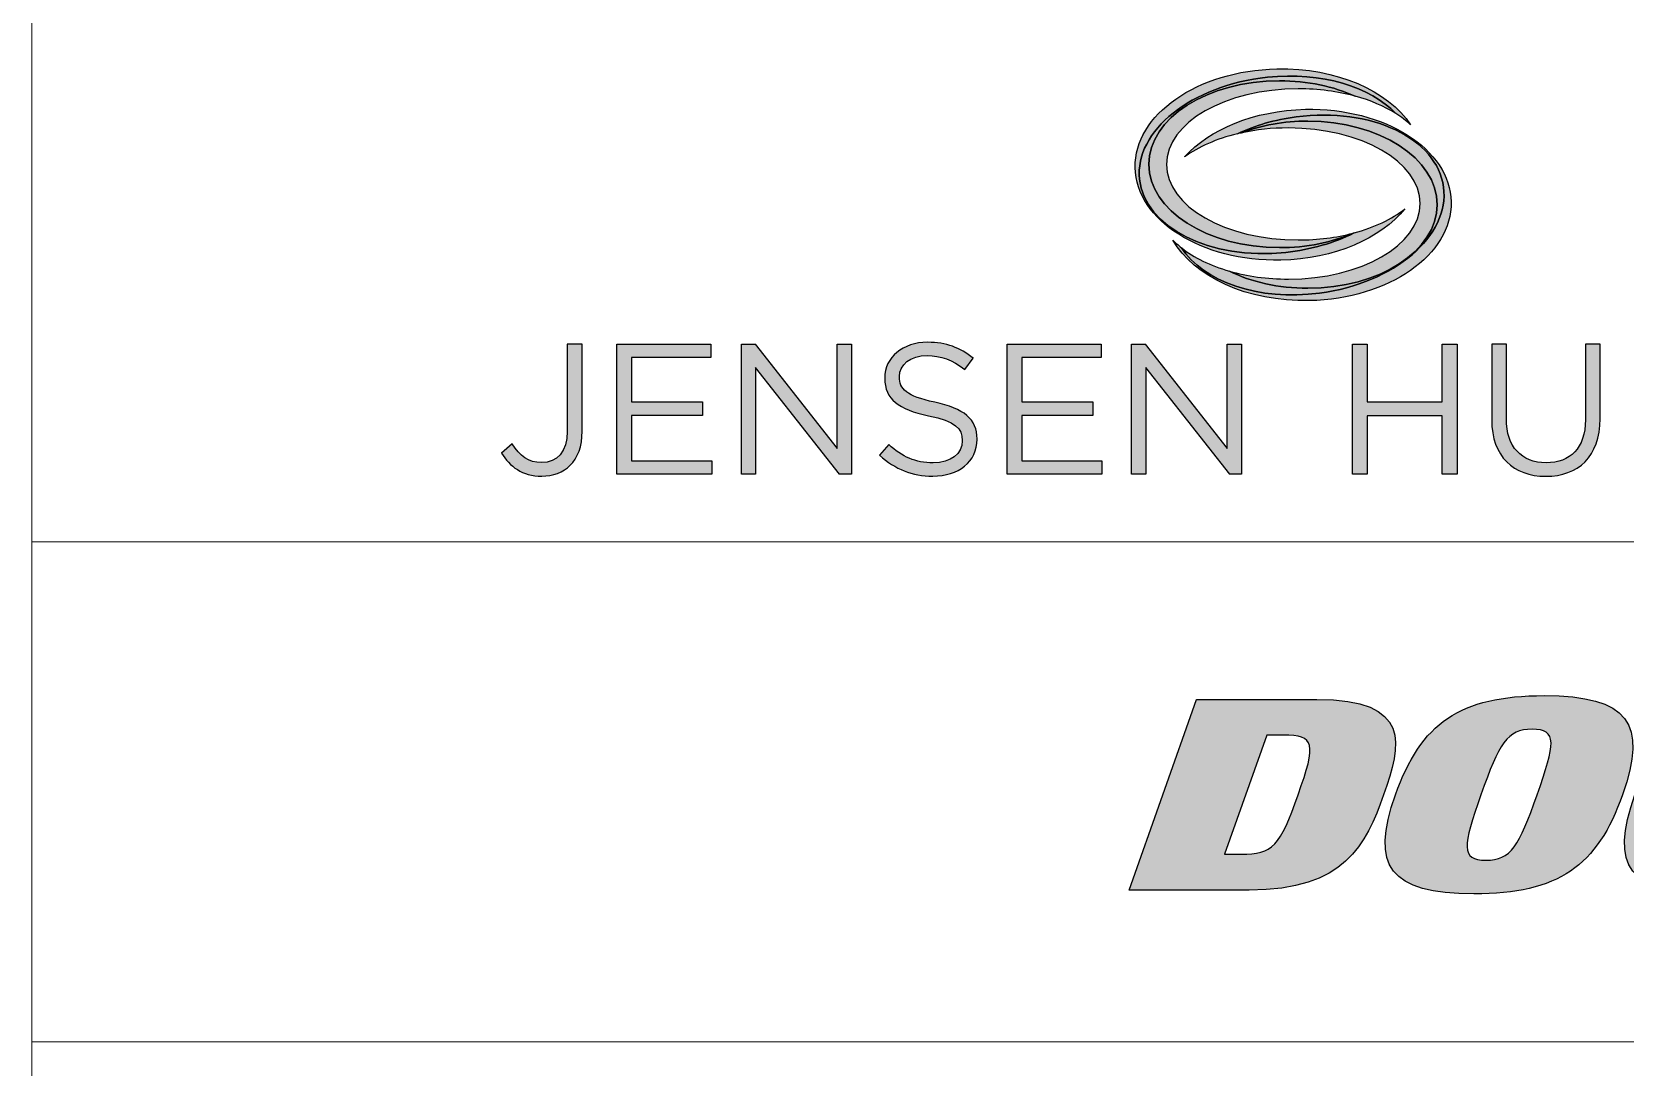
# Model space of a CAD drawing. Header units: inches. Extents: x 985 to 1826, y 0 to 594.
# Drawn here: x 1651.75 to 1699.91, y 67.26 to 98.55 of the extents above; entities that cross this region are included whole.
import ezdxf

# ---------------------------------------------------------------- set-up
doc = ezdxf.new("R2010")
doc.units = ezdxf.units.IN
doc.header["$MEASUREMENT"] = 0
for name, color, linetype in [('BG 0 -1', 7, 'Continuous'), ('BG _U+B808_U+C774_U+C5B4 1', 7, 'Continuous'), ('BG F-ANNO-LOGO', 7, 'Continuous')]:
    doc.layers.add(name, color=color, linetype=linetype)

msp = doc.modelspace()

# ---------------------------------------------------------------- hatches: boundary and pattern name
at = {"layer": 'BG 0 -1', "linetype": 'ByBlock', "true_color": 0x005bac}
h = msp.add_hatch(color=154, dxfattribs=at)
edge = h.paths.add_edge_path()
edge.add_spline(control_points=[(1690.59, 78.38), (1690.59, 78.38), (1686.957, 78.38), (1686.957, 78.38), (1686.957, 78.38), (1684.915, 72.615), (1684.915, 72.615), (1684.915, 72.615), (1688.548, 72.615), (1688.548, 72.615), (1691.441, 72.615), (1692.076, 73.988), (1692.61, 75.498), (1693.145, 77.008), (1693.483, 78.38), (1690.59, 78.38)], knot_values=[0, 0, 0, 0, 1, 1, 1, 2, 2, 2, 3, 3, 3, 4, 4, 4, 5, 5, 5, 5], degree=3, periodic=0)
edge = h.paths.add_edge_path(flags=0)
edge.add_spline(control_points=[(1690.027, 75.498), (1689.475, 73.939), (1689.268, 73.697), (1688.299, 73.697), (1688.299, 73.697), (1687.801, 73.697), (1687.801, 73.697), (1687.801, 73.697), (1689.077, 77.298), (1689.077, 77.298), (1689.077, 77.298), (1689.575, 77.298), (1689.575, 77.298), (1690.543, 77.298), (1690.579, 77.056), (1690.027, 75.498)], knot_values=[0, 0, 0, 0, 1, 1, 1, 2, 2, 2, 3, 3, 3, 4, 4, 4, 5, 5, 5, 5], degree=3, periodic=0)
h = msp.add_hatch(color=154, dxfattribs=at)
edge = h.paths.add_edge_path()
edge.add_spline(control_points=[(1697.463, 78.493), (1694.906, 78.493), (1693.734, 77.653), (1692.97, 75.498), (1692.207, 73.342), (1692.784, 72.502), (1695.341, 72.502), (1697.898, 72.502), (1699.07, 73.342), (1699.833, 75.498), (1700.597, 77.653), (1700.019, 78.493), (1697.463, 78.493)], knot_values=[0, 0, 0, 0, 1, 1, 1, 2, 2, 2, 3, 3, 3, 4, 4, 4, 4], degree=3, periodic=0)
edge = h.paths.add_edge_path(flags=0)
edge.add_spline(control_points=[(1697.25, 75.498), (1696.698, 73.939), (1696.468, 73.52), (1695.701, 73.52), (1694.934, 73.52), (1695.002, 73.939), (1695.554, 75.498), (1696.106, 77.056), (1696.336, 77.476), (1697.102, 77.476), (1697.87, 77.476), (1697.802, 77.056), (1697.25, 75.498)], knot_values=[0, 0, 0, 0, 1, 1, 1, 2, 2, 2, 3, 3, 3, 4, 4, 4, 4], degree=3, periodic=0)
h = msp.add_hatch(color=154, dxfattribs=at)
edge = h.paths.add_edge_path()
edge.add_spline(control_points=[(1704.699, 78.493), (1702.142, 78.493), (1700.97, 77.653), (1700.206, 75.498), (1699.443, 73.342), (1700.02, 72.502), (1702.577, 72.502), (1705.133, 72.502), (1706.306, 73.342), (1707.069, 75.498), (1707.833, 77.653), (1707.255, 78.493), (1704.699, 78.493)], knot_values=[0, 0, 0, 0, 1, 1, 1, 2, 2, 2, 3, 3, 3, 4, 4, 4, 4], degree=3, periodic=0)
edge = h.paths.add_edge_path(flags=0)
edge.add_spline(control_points=[(1704.486, 75.498), (1703.934, 73.939), (1703.704, 73.52), (1702.937, 73.52), (1702.17, 73.52), (1702.238, 73.939), (1702.79, 75.498), (1703.342, 77.056), (1703.572, 77.476), (1704.338, 77.476), (1705.105, 77.476), (1705.037, 77.056), (1704.486, 75.498)], knot_values=[0, 0, 0, 0, 1, 1, 1, 2, 2, 2, 3, 3, 3, 4, 4, 4, 4], degree=3, periodic=0)
at = {"layer": 'BG F-ANNO-LOGO', "linetype": 'ByBlock'}
h = msp.add_hatch(color=30, dxfattribs=at)
edge = h.paths.add_edge_path()
edge.add_spline(control_points=[(1689.654, 91.891), (1687.366, 91.65), (1685.387, 92.639), (1685.232, 94.101), (1685.078, 95.562), (1686.808, 96.943), (1689.096, 97.184), (1690.734, 97.356), (1692.215, 96.898), (1692.979, 96.087), (1693.146, 95.982), (1693.296, 95.868), (1693.426, 95.747), (1692.749, 96.776), (1691.186, 97.475), (1689.382, 97.437), (1686.984, 97.385), (1685.068, 96.05), (1685.102, 94.453), (1685.136, 92.857), (1687.108, 91.604), (1689.506, 91.655), (1691.127, 91.69), (1692.528, 92.312), (1693.255, 93.205), (1692.86, 92.895), (1692.332, 92.644), (1691.719, 92.479), (1691.127, 92.181), (1690.422, 91.972), (1689.654, 91.891)], knot_values=[0, 0, 0, 0, 1, 1, 1, 2, 2, 2, 3, 3, 3, 4, 4, 4, 5, 5, 5, 6, 6, 6, 7, 7, 7, 8, 8, 8, 9, 9, 9, 10, 10, 10, 10], degree=3, periodic=0)
h = msp.add_hatch(color=30, dxfattribs=at)
edge = h.paths.add_edge_path()
edge.add_spline(control_points=[(1689.096, 97.184), (1686.808, 96.943), (1685.078, 95.562), (1685.232, 94.101), (1685.387, 92.639), (1687.366, 91.65), (1689.654, 91.891), (1690.422, 91.972), (1691.127, 92.181), (1691.719, 92.479), (1691.709, 92.477), (1691.699, 92.474), (1691.689, 92.471), (1691.055, 92.195), (1690.289, 92.033), (1689.464, 92.033), (1687.282, 92.033), (1685.514, 93.162), (1685.514, 94.554), (1685.514, 95.946), (1687.282, 97.075), (1689.464, 97.075), (1690.314, 97.075), (1691.102, 96.904), (1691.747, 96.612), (1692.215, 96.483), (1692.634, 96.304), (1692.979, 96.087), (1692.215, 96.898), (1690.734, 97.356), (1689.096, 97.184)], knot_values=[0, 0, 0, 0, 1, 1, 1, 2, 2, 2, 3, 3, 3, 4, 4, 4, 5, 5, 5, 6, 6, 6, 7, 7, 7, 8, 8, 8, 9, 9, 9, 10, 10, 10, 10], degree=3, periodic=0)
h = msp.add_hatch(color=1, dxfattribs=at)
edge = h.paths.add_edge_path()
edge.add_spline(control_points=[(1686.047, 94.549), (1686.047, 95.811), (1687.832, 96.834), (1690.032, 96.834), (1690.646, 96.834), (1691.227, 96.754), (1691.747, 96.612), (1691.102, 96.904), (1690.314, 97.075), (1689.464, 97.075), (1687.282, 97.075), (1685.514, 95.946), (1685.514, 94.554), (1685.514, 93.162), (1687.282, 92.033), (1689.464, 92.033), (1690.289, 92.033), (1691.055, 92.195), (1691.689, 92.471), (1691.185, 92.339), (1690.624, 92.265), (1690.032, 92.265), (1687.832, 92.265), (1686.047, 93.287), (1686.047, 94.549)], knot_values=[0, 0, 0, 0, 1, 1, 1, 2, 2, 2, 3, 3, 3, 4, 4, 4, 5, 5, 5, 6, 6, 6, 7, 7, 7, 8, 8, 8, 8], degree=3, periodic=0)
h = msp.add_hatch(color=30, dxfattribs=at)
edge = h.paths.add_edge_path()
edge.add_spline(control_points=[(1694.651, 93.416), (1694.617, 95.013), (1692.645, 96.265), (1690.247, 96.214), (1688.695, 96.181), (1687.345, 95.609), (1686.594, 94.777), (1687.012, 95.081), (1687.561, 95.323), (1688.193, 95.475), (1688.717, 95.722), (1689.319, 95.902), (1689.97, 95.987), (1692.235, 96.286), (1694.228, 95.335), (1694.422, 93.863), (1694.616, 92.391), (1692.937, 90.957), (1690.672, 90.659), (1688.824, 90.415), (1687.156, 91.004), (1686.5, 92.029), (1686.406, 92.104), (1686.319, 92.182), (1686.241, 92.263), (1686.865, 91.158), (1688.486, 90.392), (1690.371, 90.432), (1692.769, 90.484), (1694.685, 91.82), (1694.651, 93.416)], knot_values=[0, 0, 0, 0, 1, 1, 1, 2, 2, 2, 3, 3, 3, 4, 4, 4, 5, 5, 5, 6, 6, 6, 7, 7, 7, 8, 8, 8, 9, 9, 9, 10, 10, 10, 10], degree=3, periodic=0)
h = msp.add_hatch(color=30, dxfattribs=at)
edge = h.paths.add_edge_path()
edge.add_spline(control_points=[(1690.672, 90.659), (1692.937, 90.957), (1694.616, 92.391), (1694.422, 93.863), (1694.228, 95.335), (1692.235, 96.286), (1689.97, 95.987), (1689.319, 95.902), (1688.717, 95.722), (1688.193, 95.475), (1688.237, 95.485), (1688.282, 95.495), (1688.327, 95.505), (1688.91, 95.729), (1689.592, 95.858), (1690.319, 95.858), (1692.479, 95.858), (1694.229, 94.726), (1694.229, 93.331), (1694.229, 91.936), (1692.479, 90.805), (1690.319, 90.805), (1689.428, 90.805), (1688.606, 90.998), (1687.948, 91.323), (1687.372, 91.488), (1686.875, 91.732), (1686.5, 92.029), (1687.156, 91.004), (1688.824, 90.415), (1690.672, 90.659)], knot_values=[0, 0, 0, 0, 1, 1, 1, 2, 2, 2, 3, 3, 3, 4, 4, 4, 5, 5, 5, 6, 6, 6, 7, 7, 7, 8, 8, 8, 9, 9, 9, 10, 10, 10, 10], degree=3, periodic=0)
h = msp.add_hatch(color=1, dxfattribs=at)
edge = h.paths.add_edge_path()
edge.add_spline(control_points=[(1694.229, 93.331), (1694.229, 94.726), (1692.479, 95.858), (1690.319, 95.858), (1689.592, 95.858), (1688.91, 95.729), (1688.327, 95.505), (1688.764, 95.599), (1689.236, 95.651), (1689.731, 95.651), (1691.931, 95.651), (1693.716, 94.628), (1693.716, 93.367), (1693.716, 92.105), (1691.931, 91.082), (1689.731, 91.082), (1689.09, 91.082), (1688.485, 91.169), (1687.948, 91.323), (1688.606, 90.998), (1689.428, 90.805), (1690.319, 90.805), (1692.479, 90.805), (1694.229, 91.936), (1694.229, 93.331)], knot_values=[0, 0, 0, 0, 1, 1, 1, 2, 2, 2, 3, 3, 3, 4, 4, 4, 5, 5, 5, 6, 6, 6, 7, 7, 7, 8, 8, 8, 8], degree=3, periodic=0)
h = msp.add_hatch(color=154, dxfattribs=at)
edge = h.paths.add_edge_path()
edge.add_spline(control_points=[(1665.948, 85.824), (1665.948, 85.824), (1666.268, 86.1), (1666.268, 86.1), (1666.51, 85.735), (1666.757, 85.538), (1667.167, 85.538), (1667.611, 85.538), (1667.937, 85.858), (1667.937, 86.481), (1667.937, 86.481), (1667.937, 89.116), (1667.937, 89.116), (1667.937, 89.116), (1668.386, 89.116), (1668.386, 89.116), (1668.386, 89.116), (1668.386, 86.487), (1668.386, 86.487), (1668.386, 86.026), (1668.251, 85.678), (1668.026, 85.454), (1667.807, 85.24), (1667.51, 85.128), (1667.162, 85.128), (1666.572, 85.128), (1666.196, 85.42), (1665.948, 85.824)], knot_values=[0, 0, 0, 0, 1, 1, 1, 2, 2, 2, 3, 3, 3, 4, 4, 4, 5, 5, 5, 6, 6, 6, 7, 7, 7, 8, 8, 8, 9, 9, 9, 9], degree=3, periodic=0)
for points in [[(1669.436, 89.116), (1672.278, 89.116), (1672.278, 88.711), (1669.879, 88.711), (1669.879, 87.369), (1672.025, 87.369), (1672.025, 86.964), (1669.879, 86.964), (1669.879, 85.588), (1672.306, 85.588), (1672.306, 85.184), (1669.436, 85.184)], [(1673.198, 89.116), (1673.614, 89.116), (1676.091, 85.965), (1676.091, 89.116), (1676.523, 89.116), (1676.523, 85.184), (1676.169, 85.184), (1673.63, 88.408), (1673.63, 85.184), (1673.198, 85.184)], [(1681.228, 89.116), (1684.07, 89.116), (1684.07, 88.711), (1681.672, 88.711), (1681.672, 87.369), (1683.817, 87.369), (1683.817, 86.964), (1681.672, 86.964), (1681.672, 85.588), (1684.098, 85.588), (1684.098, 85.184), (1681.228, 85.184)], [(1684.99, 89.116), (1685.406, 89.116), (1687.883, 85.965), (1687.883, 89.116), (1688.315, 89.116), (1688.315, 85.184), (1687.961, 85.184), (1685.423, 88.408), (1685.423, 85.184), (1684.99, 85.184)], [(1691.672, 89.116), (1692.116, 89.116), (1692.116, 87.369), (1694.385, 87.369), (1694.385, 89.116), (1694.829, 89.116), (1694.829, 85.184), (1694.385, 85.184), (1694.385, 86.953), (1692.116, 86.953), (1692.116, 85.184), (1691.672, 85.184)]]:
    msp.add_hatch(color=154, dxfattribs=at).paths.add_polyline_path(points)
h = msp.add_hatch(color=154, dxfattribs=at)
edge = h.paths.add_edge_path()
edge.add_spline(control_points=[(1677.376, 85.757), (1677.376, 85.757), (1677.651, 86.083), (1677.651, 86.083), (1678.061, 85.712), (1678.454, 85.527), (1678.999, 85.527), (1679.527, 85.527), (1679.875, 85.807), (1679.875, 86.195), (1679.875, 86.195), (1679.875, 86.206), (1679.875, 86.206), (1679.875, 86.571), (1679.679, 86.779), (1678.853, 86.953), (1677.949, 87.15), (1677.533, 87.442), (1677.533, 88.088), (1677.533, 88.088), (1677.533, 88.099), (1677.533, 88.099), (1677.533, 88.717), (1678.078, 89.172), (1678.825, 89.172), (1679.398, 89.172), (1679.808, 89.009), (1680.206, 88.689), (1680.206, 88.689), (1679.948, 88.346), (1679.948, 88.346), (1679.583, 88.644), (1679.218, 88.773), (1678.813, 88.773), (1678.302, 88.773), (1677.977, 88.492), (1677.977, 88.138), (1677.977, 88.138), (1677.977, 88.127), (1677.977, 88.127), (1677.977, 87.756), (1678.179, 87.549), (1679.044, 87.363), (1679.92, 87.172), (1680.324, 86.852), (1680.324, 86.251), (1680.324, 86.251), (1680.324, 86.24), (1680.324, 86.24), (1680.324, 85.566), (1679.763, 85.128), (1678.982, 85.128), (1678.359, 85.128), (1677.847, 85.335), (1677.376, 85.757)], knot_values=[0, 0, 0, 0, 1, 1, 1, 2, 2, 2, 3, 3, 3, 4, 4, 4, 5, 5, 5, 6, 6, 6, 7, 7, 7, 8, 8, 8, 9, 9, 9, 10, 10, 10, 11, 11, 11, 12, 12, 12, 13, 13, 13, 14, 14, 14, 15, 15, 15, 16, 16, 16, 17, 17, 17, 18, 18, 18, 18], degree=3, periodic=0)
h = msp.add_hatch(color=154, dxfattribs=at)
edge = h.paths.add_edge_path()
edge.add_spline(control_points=[(1695.878, 86.83), (1695.878, 86.83), (1695.878, 89.116), (1695.878, 89.116), (1695.878, 89.116), (1696.322, 89.116), (1696.322, 89.116), (1696.322, 89.116), (1696.322, 86.858), (1696.322, 86.858), (1696.322, 86.01), (1696.777, 85.532), (1697.524, 85.532), (1698.248, 85.532), (1698.709, 85.97), (1698.709, 86.83), (1698.709, 86.83), (1698.709, 89.116), (1698.709, 89.116), (1698.709, 89.116), (1699.152, 89.116), (1699.152, 89.116), (1699.152, 89.116), (1699.152, 86.863), (1699.152, 86.863), (1699.152, 85.718), (1698.496, 85.122), (1697.512, 85.122), (1696.541, 85.122), (1695.878, 85.718), (1695.878, 86.83)], knot_values=[0, 0, 0, 0, 1, 1, 1, 2, 2, 2, 3, 3, 3, 4, 4, 4, 5, 5, 5, 6, 6, 6, 7, 7, 7, 8, 8, 8, 9, 9, 9, 10, 10, 10, 10], degree=3, periodic=0)

# ---------------------------------------------------------------- linework, layer by layer
at = {"layer": 'BG 0 -1', "color": 7, "linetype": 'Continuous', "lineweight": 9}
for p, q in [((1651.752, 210.377), (1651.752, 18.107)), ((1651.752, 83.143), (1801.02, 83.143)), ((1651.752, 68.031), (1801.02, 68.031))]:
    msp.add_line(p, q, dxfattribs=at)
at = {"layer": 'BG 0 -1', "color": 7, "linetype": 'Continuous', "lineweight": 0}
for points, knots in [([(1690.59, 78.38), (1690.59, 78.38), (1686.957, 78.38), (1686.957, 78.38), (1686.957, 78.38), (1684.915, 72.615), (1684.915, 72.615), (1684.915, 72.615), (1688.548, 72.615), (1688.548, 72.615), (1691.441, 72.615), (1692.076, 73.988), (1692.61, 75.498), (1693.145, 77.008), (1693.483, 78.38), (1690.59, 78.38)], [0, 0, 0, 0, 1, 1, 1, 2, 2, 2, 3, 3, 3, 4, 4, 4, 5, 5, 5, 5]), ([(1697.463, 78.493), (1694.906, 78.493), (1693.734, 77.653), (1692.97, 75.498), (1692.207, 73.342), (1692.784, 72.502), (1695.341, 72.502), (1697.898, 72.502), (1699.07, 73.342), (1699.833, 75.498), (1700.597, 77.653), (1700.019, 78.493), (1697.463, 78.493)], [0, 0, 0, 0, 1, 1, 1, 2, 2, 2, 3, 3, 3, 4, 4, 4, 4]), ([(1704.699, 78.493), (1702.142, 78.493), (1700.97, 77.653), (1700.206, 75.498), (1699.443, 73.342), (1700.02, 72.502), (1702.577, 72.502), (1705.133, 72.502), (1706.306, 73.342), (1707.069, 75.498), (1707.833, 77.653), (1707.255, 78.493), (1704.699, 78.493)], [0, 0, 0, 0, 1, 1, 1, 2, 2, 2, 3, 3, 3, 4, 4, 4, 4]), ([(1690.027, 75.498), (1689.475, 73.939), (1689.268, 73.697), (1688.299, 73.697), (1688.299, 73.697), (1687.801, 73.697), (1687.801, 73.697), (1687.801, 73.697), (1689.077, 77.298), (1689.077, 77.298), (1689.077, 77.298), (1689.575, 77.298), (1689.575, 77.298), (1690.543, 77.298), (1690.579, 77.056), (1690.027, 75.498)], [0, 0, 0, 0, 1, 1, 1, 2, 2, 2, 3, 3, 3, 4, 4, 4, 5, 5, 5, 5]), ([(1697.25, 75.498), (1696.698, 73.939), (1696.468, 73.52), (1695.701, 73.52), (1694.934, 73.52), (1695.002, 73.939), (1695.554, 75.498), (1696.106, 77.056), (1696.336, 77.476), (1697.102, 77.476), (1697.87, 77.476), (1697.802, 77.056), (1697.25, 75.498)], [0, 0, 0, 0, 1, 1, 1, 2, 2, 2, 3, 3, 3, 4, 4, 4, 4])]:
    msp.add_open_spline(points, degree=3, knots=knots, dxfattribs=at)
at = {"layer": 'BG _U+B808_U+C774_U+C5B4 1', "color": 7, "linetype": 'Continuous', "lineweight": 25}
for points, knots in [([(1690.59, 78.38), (1690.59, 78.38), (1686.957, 78.38), (1686.957, 78.38), (1686.957, 78.38), (1684.915, 72.615), (1684.915, 72.615), (1684.915, 72.615), (1688.548, 72.615), (1688.548, 72.615), (1691.441, 72.615), (1692.076, 73.988), (1692.61, 75.498), (1693.145, 77.008), (1693.483, 78.38), (1690.59, 78.38)], [0, 0, 0, 0, 1, 1, 1, 2, 2, 2, 3, 3, 3, 4, 4, 4, 5, 5, 5, 5]), ([(1697.463, 78.493), (1694.906, 78.493), (1693.734, 77.653), (1692.97, 75.498), (1692.207, 73.342), (1692.784, 72.502), (1695.341, 72.502), (1697.898, 72.502), (1699.07, 73.342), (1699.833, 75.498), (1700.597, 77.653), (1700.019, 78.493), (1697.463, 78.493)], [0, 0, 0, 0, 1, 1, 1, 2, 2, 2, 3, 3, 3, 4, 4, 4, 4]), ([(1704.699, 78.493), (1702.142, 78.493), (1700.97, 77.653), (1700.206, 75.498), (1699.443, 73.342), (1700.02, 72.502), (1702.577, 72.502), (1705.133, 72.502), (1706.306, 73.342), (1707.069, 75.498), (1707.833, 77.653), (1707.255, 78.493), (1704.699, 78.493)], [0, 0, 0, 0, 1, 1, 1, 2, 2, 2, 3, 3, 3, 4, 4, 4, 4]), ([(1690.027, 75.498), (1689.475, 73.939), (1689.268, 73.697), (1688.299, 73.697), (1688.299, 73.697), (1687.801, 73.697), (1687.801, 73.697), (1687.801, 73.697), (1689.077, 77.298), (1689.077, 77.298), (1689.077, 77.298), (1689.575, 77.298), (1689.575, 77.298), (1690.543, 77.298), (1690.579, 77.056), (1690.027, 75.498)], [0, 0, 0, 0, 1, 1, 1, 2, 2, 2, 3, 3, 3, 4, 4, 4, 5, 5, 5, 5]), ([(1697.25, 75.498), (1696.698, 73.939), (1696.468, 73.52), (1695.701, 73.52), (1694.934, 73.52), (1695.002, 73.939), (1695.554, 75.498), (1696.106, 77.056), (1696.336, 77.476), (1697.102, 77.476), (1697.87, 77.476), (1697.802, 77.056), (1697.25, 75.498)], [0, 0, 0, 0, 1, 1, 1, 2, 2, 2, 3, 3, 3, 4, 4, 4, 4])]:
    msp.add_open_spline(points, degree=3, knots=knots, dxfattribs=at)
at = {"layer": 'BG F-ANNO-LOGO', "color": 154, "linetype": 'Continuous', "lineweight": 25}
for points in [[(1669.436, 89.116), (1672.278, 89.116), (1672.278, 88.711), (1669.879, 88.711), (1669.879, 87.369), (1672.025, 87.369), (1672.025, 86.964), (1669.879, 86.964), (1669.879, 85.588), (1672.306, 85.588), (1672.306, 85.184), (1669.436, 85.184)], [(1673.198, 89.116), (1673.614, 89.116), (1676.091, 85.965), (1676.091, 89.116), (1676.523, 89.116), (1676.523, 85.184), (1676.169, 85.184), (1673.63, 88.408), (1673.63, 85.184), (1673.198, 85.184)], [(1681.228, 89.116), (1684.07, 89.116), (1684.07, 88.711), (1681.672, 88.711), (1681.672, 87.369), (1683.817, 87.369), (1683.817, 86.964), (1681.672, 86.964), (1681.672, 85.588), (1684.098, 85.588), (1684.098, 85.184), (1681.228, 85.184)], [(1684.99, 89.116), (1685.406, 89.116), (1687.883, 85.965), (1687.883, 89.116), (1688.315, 89.116), (1688.315, 85.184), (1687.961, 85.184), (1685.423, 88.408), (1685.423, 85.184), (1684.99, 85.184)], [(1691.672, 89.116), (1692.116, 89.116), (1692.116, 87.369), (1694.385, 87.369), (1694.385, 89.116), (1694.829, 89.116), (1694.829, 85.184), (1694.385, 85.184), (1694.385, 86.953), (1692.116, 86.953), (1692.116, 85.184), (1691.672, 85.184)]]:
    msp.add_lwpolyline(points, close=True, dxfattribs=at)
at = {"layer": 'BG F-ANNO-LOGO', "color": 7, "linetype": 'Continuous', "lineweight": 0}
for points in [[(1669.436, 89.116), (1672.278, 89.116), (1672.278, 88.711), (1669.879, 88.711), (1669.879, 87.369), (1672.025, 87.369), (1672.025, 86.964), (1669.879, 86.964), (1669.879, 85.588), (1672.306, 85.588), (1672.306, 85.184), (1669.436, 85.184)], [(1673.198, 89.116), (1673.614, 89.116), (1676.091, 85.965), (1676.091, 89.116), (1676.523, 89.116), (1676.523, 85.184), (1676.169, 85.184), (1673.63, 88.408), (1673.63, 85.184), (1673.198, 85.184)], [(1681.228, 89.116), (1684.07, 89.116), (1684.07, 88.711), (1681.672, 88.711), (1681.672, 87.369), (1683.817, 87.369), (1683.817, 86.964), (1681.672, 86.964), (1681.672, 85.588), (1684.098, 85.588), (1684.098, 85.184), (1681.228, 85.184)], [(1684.99, 89.116), (1685.406, 89.116), (1687.883, 85.965), (1687.883, 89.116), (1688.315, 89.116), (1688.315, 85.184), (1687.961, 85.184), (1685.423, 88.408), (1685.423, 85.184), (1684.99, 85.184)], [(1691.672, 89.116), (1692.116, 89.116), (1692.116, 87.369), (1694.385, 87.369), (1694.385, 89.116), (1694.829, 89.116), (1694.829, 85.184), (1694.385, 85.184), (1694.385, 86.953), (1692.116, 86.953), (1692.116, 85.184), (1691.672, 85.184)]]:
    msp.add_lwpolyline(points, close=True, dxfattribs=at)
at = {"layer": 'BG F-ANNO-LOGO', "color": 30, "linetype": 'Continuous', "lineweight": 25}
for points in [[(1689.654, 91.891), (1687.366, 91.65), (1685.387, 92.639), (1685.232, 94.101), (1685.078, 95.562), (1686.808, 96.943), (1689.096, 97.184), (1690.734, 97.356), (1692.215, 96.898), (1692.979, 96.087), (1693.146, 95.982), (1693.296, 95.868), (1693.426, 95.747), (1692.749, 96.776), (1691.186, 97.475), (1689.382, 97.437), (1686.984, 97.385), (1685.068, 96.05), (1685.102, 94.453), (1685.136, 92.857), (1687.108, 91.604), (1689.506, 91.655), (1691.127, 91.69), (1692.528, 92.312), (1693.255, 93.205), (1692.86, 92.895), (1692.332, 92.644), (1691.719, 92.479), (1691.127, 92.181), (1690.422, 91.972), (1689.654, 91.891)], [(1689.096, 97.184), (1686.808, 96.943), (1685.078, 95.562), (1685.232, 94.101), (1685.387, 92.639), (1687.366, 91.65), (1689.654, 91.891), (1690.422, 91.972), (1691.127, 92.181), (1691.719, 92.479), (1691.709, 92.477), (1691.699, 92.474), (1691.689, 92.471), (1691.055, 92.195), (1690.289, 92.033), (1689.464, 92.033), (1687.282, 92.033), (1685.514, 93.162), (1685.514, 94.554), (1685.514, 95.946), (1687.282, 97.075), (1689.464, 97.075), (1690.314, 97.075), (1691.102, 96.904), (1691.747, 96.612), (1692.215, 96.483), (1692.634, 96.304), (1692.979, 96.087), (1692.215, 96.898), (1690.734, 97.356), (1689.096, 97.184)], [(1694.651, 93.416), (1694.617, 95.013), (1692.645, 96.265), (1690.247, 96.214), (1688.695, 96.181), (1687.345, 95.609), (1686.594, 94.777), (1687.012, 95.081), (1687.561, 95.323), (1688.193, 95.475), (1688.717, 95.722), (1689.319, 95.902), (1689.97, 95.987), (1692.235, 96.286), (1694.228, 95.335), (1694.422, 93.863), (1694.616, 92.391), (1692.937, 90.957), (1690.672, 90.659), (1688.824, 90.415), (1687.156, 91.004), (1686.5, 92.029), (1686.406, 92.104), (1686.319, 92.182), (1686.241, 92.263), (1686.865, 91.158), (1688.486, 90.392), (1690.371, 90.432), (1692.769, 90.484), (1694.685, 91.82), (1694.651, 93.416)], [(1690.672, 90.659), (1692.937, 90.957), (1694.616, 92.391), (1694.422, 93.863), (1694.228, 95.335), (1692.235, 96.286), (1689.97, 95.987), (1689.319, 95.902), (1688.717, 95.722), (1688.193, 95.475), (1688.237, 95.485), (1688.282, 95.495), (1688.327, 95.505), (1688.91, 95.729), (1689.592, 95.858), (1690.319, 95.858), (1692.479, 95.858), (1694.229, 94.726), (1694.229, 93.331), (1694.229, 91.936), (1692.479, 90.805), (1690.319, 90.805), (1689.428, 90.805), (1688.606, 90.998), (1687.948, 91.323), (1687.372, 91.488), (1686.875, 91.732), (1686.5, 92.029), (1687.156, 91.004), (1688.824, 90.415), (1690.672, 90.659)]]:
    msp.add_open_spline(points, degree=3, knots=[0, 0, 0, 0, 1, 1, 1, 2, 2, 2, 3, 3, 3, 4, 4, 4, 5, 5, 5, 6, 6, 6, 7, 7, 7, 8, 8, 8, 9, 9, 9, 10, 10, 10, 10], dxfattribs=at)
at = {"layer": 'BG F-ANNO-LOGO', "color": 7, "linetype": 'Continuous', "lineweight": 0}
for points, knots in [([(1689.654, 91.891), (1687.366, 91.65), (1685.387, 92.639), (1685.232, 94.101), (1685.078, 95.562), (1686.808, 96.943), (1689.096, 97.184), (1690.734, 97.356), (1692.215, 96.898), (1692.979, 96.087), (1693.146, 95.982), (1693.296, 95.868), (1693.426, 95.747), (1692.749, 96.776), (1691.186, 97.475), (1689.382, 97.437), (1686.984, 97.385), (1685.068, 96.05), (1685.102, 94.453), (1685.136, 92.857), (1687.108, 91.604), (1689.506, 91.655), (1691.127, 91.69), (1692.528, 92.312), (1693.255, 93.205), (1692.86, 92.895), (1692.332, 92.644), (1691.719, 92.479), (1691.127, 92.181), (1690.422, 91.972), (1689.654, 91.891)], [0, 0, 0, 0, 1, 1, 1, 2, 2, 2, 3, 3, 3, 4, 4, 4, 5, 5, 5, 6, 6, 6, 7, 7, 7, 8, 8, 8, 9, 9, 9, 10, 10, 10, 10]), ([(1689.096, 97.184), (1686.808, 96.943), (1685.078, 95.562), (1685.232, 94.101), (1685.387, 92.639), (1687.366, 91.65), (1689.654, 91.891), (1690.422, 91.972), (1691.127, 92.181), (1691.719, 92.479), (1691.709, 92.477), (1691.699, 92.474), (1691.689, 92.471), (1691.055, 92.195), (1690.289, 92.033), (1689.464, 92.033), (1687.282, 92.033), (1685.514, 93.162), (1685.514, 94.554), (1685.514, 95.946), (1687.282, 97.075), (1689.464, 97.075), (1690.314, 97.075), (1691.102, 96.904), (1691.747, 96.612), (1692.215, 96.483), (1692.634, 96.304), (1692.979, 96.087), (1692.215, 96.898), (1690.734, 97.356), (1689.096, 97.184)], [0, 0, 0, 0, 1, 1, 1, 2, 2, 2, 3, 3, 3, 4, 4, 4, 5, 5, 5, 6, 6, 6, 7, 7, 7, 8, 8, 8, 9, 9, 9, 10, 10, 10, 10]), ([(1686.047, 94.549), (1686.047, 95.811), (1687.832, 96.834), (1690.032, 96.834), (1690.646, 96.834), (1691.227, 96.754), (1691.747, 96.612), (1691.102, 96.904), (1690.314, 97.075), (1689.464, 97.075), (1687.282, 97.075), (1685.514, 95.946), (1685.514, 94.554), (1685.514, 93.162), (1687.282, 92.033), (1689.464, 92.033), (1690.289, 92.033), (1691.055, 92.195), (1691.689, 92.471), (1691.185, 92.339), (1690.624, 92.265), (1690.032, 92.265), (1687.832, 92.265), (1686.047, 93.287), (1686.047, 94.549)], [0, 0, 0, 0, 1, 1, 1, 2, 2, 2, 3, 3, 3, 4, 4, 4, 5, 5, 5, 6, 6, 6, 7, 7, 7, 8, 8, 8, 8]), ([(1694.651, 93.416), (1694.617, 95.013), (1692.645, 96.265), (1690.247, 96.214), (1688.695, 96.181), (1687.345, 95.609), (1686.594, 94.777), (1687.012, 95.081), (1687.561, 95.323), (1688.193, 95.475), (1688.717, 95.722), (1689.319, 95.902), (1689.97, 95.987), (1692.235, 96.286), (1694.228, 95.335), (1694.422, 93.863), (1694.616, 92.391), (1692.937, 90.957), (1690.672, 90.659), (1688.824, 90.415), (1687.156, 91.004), (1686.5, 92.029), (1686.406, 92.104), (1686.319, 92.182), (1686.241, 92.263), (1686.865, 91.158), (1688.486, 90.392), (1690.371, 90.432), (1692.769, 90.484), (1694.685, 91.82), (1694.651, 93.416)], [0, 0, 0, 0, 1, 1, 1, 2, 2, 2, 3, 3, 3, 4, 4, 4, 5, 5, 5, 6, 6, 6, 7, 7, 7, 8, 8, 8, 9, 9, 9, 10, 10, 10, 10]), ([(1690.672, 90.659), (1692.937, 90.957), (1694.616, 92.391), (1694.422, 93.863), (1694.228, 95.335), (1692.235, 96.286), (1689.97, 95.987), (1689.319, 95.902), (1688.717, 95.722), (1688.193, 95.475), (1688.237, 95.485), (1688.282, 95.495), (1688.327, 95.505), (1688.91, 95.729), (1689.592, 95.858), (1690.319, 95.858), (1692.479, 95.858), (1694.229, 94.726), (1694.229, 93.331), (1694.229, 91.936), (1692.479, 90.805), (1690.319, 90.805), (1689.428, 90.805), (1688.606, 90.998), (1687.948, 91.323), (1687.372, 91.488), (1686.875, 91.732), (1686.5, 92.029), (1687.156, 91.004), (1688.824, 90.415), (1690.672, 90.659)], [0, 0, 0, 0, 1, 1, 1, 2, 2, 2, 3, 3, 3, 4, 4, 4, 5, 5, 5, 6, 6, 6, 7, 7, 7, 8, 8, 8, 9, 9, 9, 10, 10, 10, 10]), ([(1694.229, 93.331), (1694.229, 94.726), (1692.479, 95.858), (1690.319, 95.858), (1689.592, 95.858), (1688.91, 95.729), (1688.327, 95.505), (1688.764, 95.599), (1689.236, 95.651), (1689.731, 95.651), (1691.931, 95.651), (1693.716, 94.628), (1693.716, 93.367), (1693.716, 92.105), (1691.931, 91.082), (1689.731, 91.082), (1689.09, 91.082), (1688.485, 91.169), (1687.948, 91.323), (1688.606, 90.998), (1689.428, 90.805), (1690.319, 90.805), (1692.479, 90.805), (1694.229, 91.936), (1694.229, 93.331)], [0, 0, 0, 0, 1, 1, 1, 2, 2, 2, 3, 3, 3, 4, 4, 4, 5, 5, 5, 6, 6, 6, 7, 7, 7, 8, 8, 8, 8]), ([(1665.948, 85.824), (1665.948, 85.824), (1666.268, 86.1), (1666.268, 86.1), (1666.51, 85.735), (1666.757, 85.538), (1667.167, 85.538), (1667.611, 85.538), (1667.937, 85.858), (1667.937, 86.481), (1667.937, 86.481), (1667.937, 89.116), (1667.937, 89.116), (1667.937, 89.116), (1668.386, 89.116), (1668.386, 89.116), (1668.386, 89.116), (1668.386, 86.487), (1668.386, 86.487), (1668.386, 86.026), (1668.251, 85.678), (1668.026, 85.454), (1667.807, 85.24), (1667.51, 85.128), (1667.162, 85.128), (1666.572, 85.128), (1666.196, 85.42), (1665.948, 85.824)], [0, 0, 0, 0, 1, 1, 1, 2, 2, 2, 3, 3, 3, 4, 4, 4, 5, 5, 5, 6, 6, 6, 7, 7, 7, 8, 8, 8, 9, 9, 9, 9]), ([(1677.376, 85.757), (1677.376, 85.757), (1677.651, 86.083), (1677.651, 86.083), (1678.061, 85.712), (1678.454, 85.527), (1678.999, 85.527), (1679.527, 85.527), (1679.875, 85.807), (1679.875, 86.195), (1679.875, 86.195), (1679.875, 86.206), (1679.875, 86.206), (1679.875, 86.571), (1679.679, 86.779), (1678.853, 86.953), (1677.949, 87.15), (1677.533, 87.442), (1677.533, 88.088), (1677.533, 88.088), (1677.533, 88.099), (1677.533, 88.099), (1677.533, 88.717), (1678.078, 89.172), (1678.825, 89.172), (1679.398, 89.172), (1679.808, 89.009), (1680.206, 88.689), (1680.206, 88.689), (1679.948, 88.346), (1679.948, 88.346), (1679.583, 88.644), (1679.218, 88.773), (1678.813, 88.773), (1678.302, 88.773), (1677.977, 88.492), (1677.977, 88.138), (1677.977, 88.138), (1677.977, 88.127), (1677.977, 88.127), (1677.977, 87.756), (1678.179, 87.549), (1679.044, 87.363), (1679.92, 87.172), (1680.324, 86.852), (1680.324, 86.251), (1680.324, 86.251), (1680.324, 86.24), (1680.324, 86.24), (1680.324, 85.566), (1679.763, 85.128), (1678.982, 85.128), (1678.359, 85.128), (1677.847, 85.335), (1677.376, 85.757)], [0, 0, 0, 0, 1, 1, 1, 2, 2, 2, 3, 3, 3, 4, 4, 4, 5, 5, 5, 6, 6, 6, 7, 7, 7, 8, 8, 8, 9, 9, 9, 10, 10, 10, 11, 11, 11, 12, 12, 12, 13, 13, 13, 14, 14, 14, 15, 15, 15, 16, 16, 16, 17, 17, 17, 18, 18, 18, 18]), ([(1695.878, 86.83), (1695.878, 86.83), (1695.878, 89.116), (1695.878, 89.116), (1695.878, 89.116), (1696.322, 89.116), (1696.322, 89.116), (1696.322, 89.116), (1696.322, 86.858), (1696.322, 86.858), (1696.322, 86.01), (1696.777, 85.532), (1697.524, 85.532), (1698.248, 85.532), (1698.709, 85.97), (1698.709, 86.83), (1698.709, 86.83), (1698.709, 89.116), (1698.709, 89.116), (1698.709, 89.116), (1699.152, 89.116), (1699.152, 89.116), (1699.152, 89.116), (1699.152, 86.863), (1699.152, 86.863), (1699.152, 85.718), (1698.496, 85.122), (1697.512, 85.122), (1696.541, 85.122), (1695.878, 85.718), (1695.878, 86.83)], [0, 0, 0, 0, 1, 1, 1, 2, 2, 2, 3, 3, 3, 4, 4, 4, 5, 5, 5, 6, 6, 6, 7, 7, 7, 8, 8, 8, 9, 9, 9, 10, 10, 10, 10])]:
    msp.add_open_spline(points, degree=3, knots=knots, dxfattribs=at)
at = {"layer": 'BG F-ANNO-LOGO', "color": 1, "linetype": 'Continuous', "lineweight": 25}
for points in [[(1686.047, 94.549), (1686.047, 95.811), (1687.832, 96.834), (1690.032, 96.834), (1690.646, 96.834), (1691.227, 96.754), (1691.747, 96.612), (1691.102, 96.904), (1690.314, 97.075), (1689.464, 97.075), (1687.282, 97.075), (1685.514, 95.946), (1685.514, 94.554), (1685.514, 93.162), (1687.282, 92.033), (1689.464, 92.033), (1690.289, 92.033), (1691.055, 92.195), (1691.689, 92.471), (1691.185, 92.339), (1690.624, 92.265), (1690.032, 92.265), (1687.832, 92.265), (1686.047, 93.287), (1686.047, 94.549)], [(1694.229, 93.331), (1694.229, 94.726), (1692.479, 95.858), (1690.319, 95.858), (1689.592, 95.858), (1688.91, 95.729), (1688.327, 95.505), (1688.764, 95.599), (1689.236, 95.651), (1689.731, 95.651), (1691.931, 95.651), (1693.716, 94.628), (1693.716, 93.367), (1693.716, 92.105), (1691.931, 91.082), (1689.731, 91.082), (1689.09, 91.082), (1688.485, 91.169), (1687.948, 91.323), (1688.606, 90.998), (1689.428, 90.805), (1690.319, 90.805), (1692.479, 90.805), (1694.229, 91.936), (1694.229, 93.331)]]:
    msp.add_open_spline(points, degree=3, knots=[0, 0, 0, 0, 1, 1, 1, 2, 2, 2, 3, 3, 3, 4, 4, 4, 5, 5, 5, 6, 6, 6, 7, 7, 7, 8, 8, 8, 8], dxfattribs=at)
at = {"layer": 'BG F-ANNO-LOGO', "color": 154, "linetype": 'Continuous', "lineweight": 25}
for points, knots in [([(1665.948, 85.824), (1665.948, 85.824), (1666.268, 86.1), (1666.268, 86.1), (1666.51, 85.735), (1666.757, 85.538), (1667.167, 85.538), (1667.611, 85.538), (1667.937, 85.858), (1667.937, 86.481), (1667.937, 86.481), (1667.937, 89.116), (1667.937, 89.116), (1667.937, 89.116), (1668.386, 89.116), (1668.386, 89.116), (1668.386, 89.116), (1668.386, 86.487), (1668.386, 86.487), (1668.386, 86.026), (1668.251, 85.678), (1668.026, 85.454), (1667.807, 85.24), (1667.51, 85.128), (1667.162, 85.128), (1666.572, 85.128), (1666.196, 85.42), (1665.948, 85.824)], [0, 0, 0, 0, 1, 1, 1, 2, 2, 2, 3, 3, 3, 4, 4, 4, 5, 5, 5, 6, 6, 6, 7, 7, 7, 8, 8, 8, 9, 9, 9, 9]), ([(1677.376, 85.757), (1677.376, 85.757), (1677.651, 86.083), (1677.651, 86.083), (1678.061, 85.712), (1678.454, 85.527), (1678.999, 85.527), (1679.527, 85.527), (1679.875, 85.807), (1679.875, 86.195), (1679.875, 86.195), (1679.875, 86.206), (1679.875, 86.206), (1679.875, 86.571), (1679.679, 86.779), (1678.853, 86.953), (1677.949, 87.15), (1677.533, 87.442), (1677.533, 88.088), (1677.533, 88.088), (1677.533, 88.099), (1677.533, 88.099), (1677.533, 88.717), (1678.078, 89.172), (1678.825, 89.172), (1679.398, 89.172), (1679.808, 89.009), (1680.206, 88.689), (1680.206, 88.689), (1679.948, 88.346), (1679.948, 88.346), (1679.583, 88.644), (1679.218, 88.773), (1678.813, 88.773), (1678.302, 88.773), (1677.977, 88.492), (1677.977, 88.138), (1677.977, 88.138), (1677.977, 88.127), (1677.977, 88.127), (1677.977, 87.756), (1678.179, 87.549), (1679.044, 87.363), (1679.92, 87.172), (1680.324, 86.852), (1680.324, 86.251), (1680.324, 86.251), (1680.324, 86.24), (1680.324, 86.24), (1680.324, 85.566), (1679.763, 85.128), (1678.982, 85.128), (1678.359, 85.128), (1677.847, 85.335), (1677.376, 85.757)], [0, 0, 0, 0, 1, 1, 1, 2, 2, 2, 3, 3, 3, 4, 4, 4, 5, 5, 5, 6, 6, 6, 7, 7, 7, 8, 8, 8, 9, 9, 9, 10, 10, 10, 11, 11, 11, 12, 12, 12, 13, 13, 13, 14, 14, 14, 15, 15, 15, 16, 16, 16, 17, 17, 17, 18, 18, 18, 18]), ([(1695.878, 86.83), (1695.878, 86.83), (1695.878, 89.116), (1695.878, 89.116), (1695.878, 89.116), (1696.322, 89.116), (1696.322, 89.116), (1696.322, 89.116), (1696.322, 86.858), (1696.322, 86.858), (1696.322, 86.01), (1696.777, 85.532), (1697.524, 85.532), (1698.248, 85.532), (1698.709, 85.97), (1698.709, 86.83), (1698.709, 86.83), (1698.709, 89.116), (1698.709, 89.116), (1698.709, 89.116), (1699.152, 89.116), (1699.152, 89.116), (1699.152, 89.116), (1699.152, 86.863), (1699.152, 86.863), (1699.152, 85.718), (1698.496, 85.122), (1697.512, 85.122), (1696.541, 85.122), (1695.878, 85.718), (1695.878, 86.83)], [0, 0, 0, 0, 1, 1, 1, 2, 2, 2, 3, 3, 3, 4, 4, 4, 5, 5, 5, 6, 6, 6, 7, 7, 7, 8, 8, 8, 9, 9, 9, 10, 10, 10, 10])]:
    msp.add_open_spline(points, degree=3, knots=knots, dxfattribs=at)

doc.saveas('drawing.dxf')
